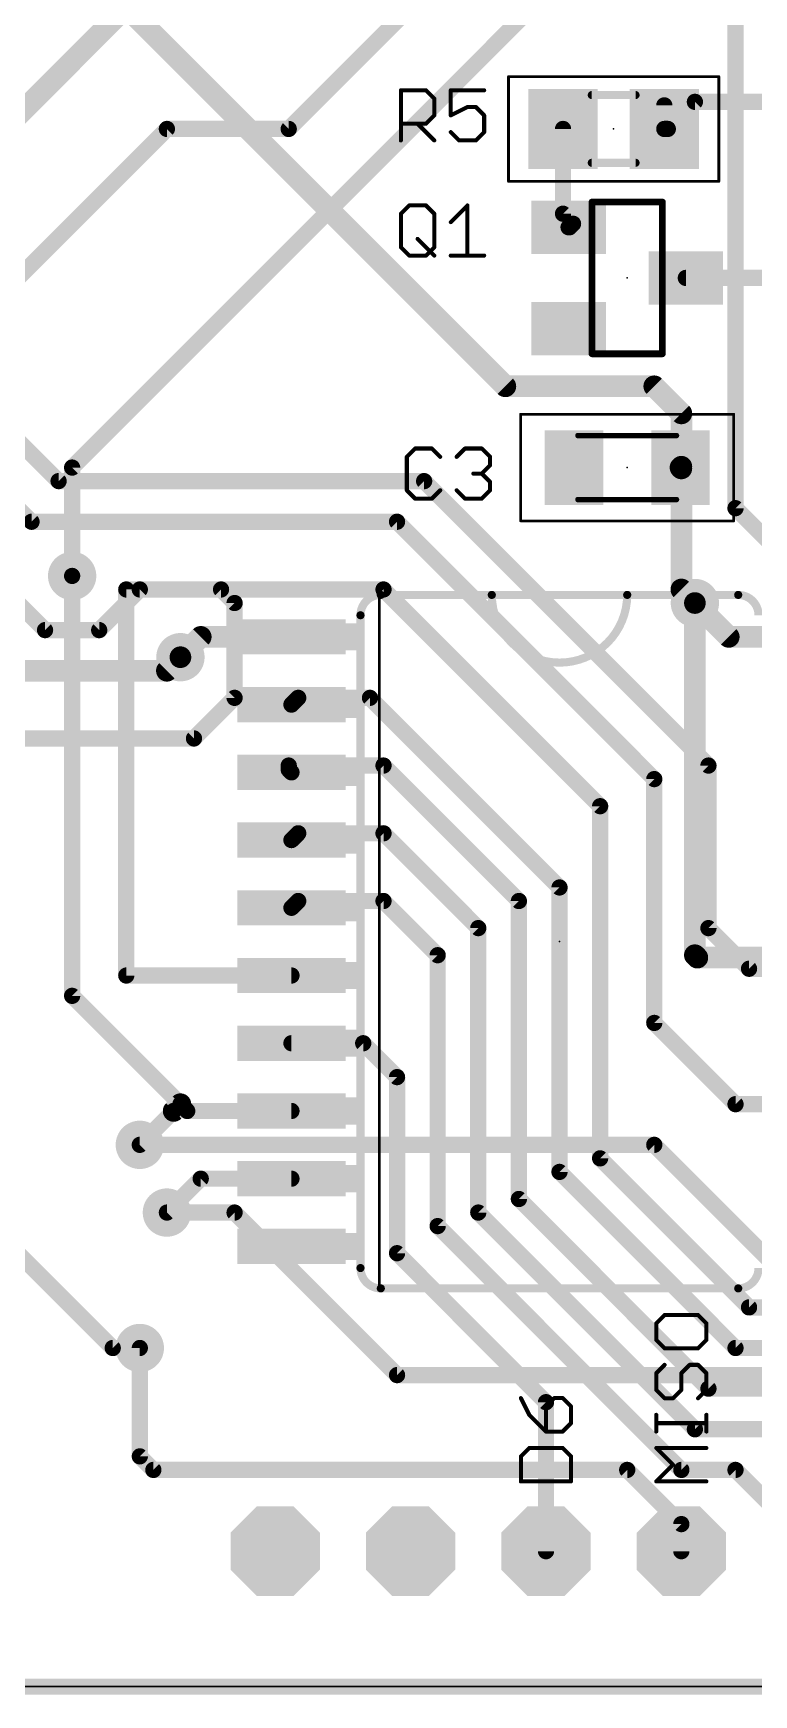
# Model space of a CAD drawing. Extents: x -5.1 to 70.5, y -0.2 to 53.5.
# Drawn here: x 20.86 to 34.38, y -0.15 to 31 of the extents above; entities that cross this region are included whole.
import ezdxf

# ---------------------------------------------------------------- set-up
doc = ezdxf.new("R2010")
doc.units = 0
for name, color, linetype in [('1', 12, 'CONTINUOUS'), ('16', 132, 'CONTINUOUS'), ('17', 110, 'CONTINUOUS'), ('18', 110, 'CONTINUOUS'), ('20', 53, 'CONTINUOUS'), ('21', 253, 'CONTINUOUS'), ('23', 53, 'CONTINUOUS'), ('25', 253, 'CONTINUOUS'), ('39', 12, 'CONTINUOUS'), ('51', 253, 'CONTINUOUS')]:
    doc.layers.add(name, color=color, linetype=linetype)

# ---------------------------------------------------------------- blocks, each defined once
blk = doc.blocks.new('RECT')
blk.add_solid([(-0.5, -0.5), (0.5, -0.5), (-0.5, 0.5), (0.5, 0.5)])
blk = doc.blocks.new('OCTAGONP')
at = {"const_width": 0.5}
blk.add_lwpolyline([(-0.25, -0.1036), (-0.25, 0.1036), (-0.1036, 0.25), (0.1036, 0.25), (0.25, 0.1036), (0.25, -0.1036), (0.1036, -0.25), (-0.1036, -0.25), (-0.25, -0.1036), (-0.25, 0.1036)], dxfattribs=at)
blk = doc.blocks.new('ROUNDV')
at = {"const_width": 0.5}
blk.add_lwpolyline([(0, -0.25, 1), (0, 0.25, 1), (0, -0.25)], format="xyb", dxfattribs=at)

msp = doc.modelspace()

# ---------------------------------------------------------------- linework, layer by layer
at = {"layer": '1'}
for points, const_width in [([(21.574, 32.528), (29.718, 24.384)], 0.4064), ([(12.642, 31.3), (21.336, 22.606)], 0.3048), ([(32.7, 29.21), (32.7, 29.652)], 0.3048), ([(32.766, 29.21), (33.274, 29.718)], 0.3048), ([(33.274, 29.718), (40.894, 29.718)], 0.3048), ([(30.8, 27.62), (30.8, 29.21)], 0.3048), ([(32.7, 29.21), (32.766, 29.21)], 0.3048), ([(14.986, 27.686), (20.828, 21.844)], 0.3048), ([(30.988, 27.432), (30.8, 27.62)], 0.3048), ([(30.904, 27.366), (30.922, 27.366)], 0.3048), ([(30.922, 27.366), (30.988, 27.432)], 0.3048), ([(35.814, 26.416), (33.104, 26.416)], 0.3048), ([(29.718, 24.384), (32.512, 24.384)], 0.4064), ([(32.512, 24.384), (33.02, 23.876)], 0.4064), ([(33.02, 23.876), (33.02, 22.876)], 0.4064), ([(33.02, 22.876), (33.004, 22.86)], 0.4064), ([(33.004, 22.86), (33.004, 22.368)], 0.4064), ([(33.004, 22.86), (33.02, 22.844)], 0.4064), ([(21.336, 22.606), (28.194, 22.606)], 0.3048), ([(28.194, 22.606), (33.528, 17.272)], 0.3048), ([(33.02, 22.844), (33.02, 20.574)], 0.4064), ([(20.828, 21.844), (27.686, 21.844)], 0.3048), ([(27.686, 21.844), (32.512, 17.018)], 0.3048), ([(21.59, 12.954), (21.59, 20.828)], 0.3048), ([(22.606, 13.335), (22.606, 20.574)], 0.3048), ([(22.606, 20.574), (27.432, 20.574)], 0.3048), ([(27.432, 20.574), (31.496, 16.51)], 0.3048), ([(33.02, 20.574), (33.274, 20.32)], 0.4064), ([(33.274, 20.32), (33.909, 19.685)], 0.4064), ([(23.622, 19.304), (24.003, 19.685)], 0.4064), ([(24.003, 19.685), (25.7048, 19.685)], 0.4064), ([(33.909, 19.685), (35.7632, 19.685)], 0.4064), ([(25.8318, 18.542), (25.7048, 18.415)], 0.3048), ([(27.178, 18.542), (25.8318, 18.542)], 0.3048), ([(30.734, 14.986), (27.178, 18.542)], 0.3048), ([(25.654, 17.272), (25.654, 17.1958)], 0.3048), ([(27.432, 17.272), (25.654, 17.272)], 0.3048), ([(25.654, 17.1958), (25.7048, 17.145)], 0.3048), ([(29.972, 14.732), (27.432, 17.272)], 0.3048), ([(32.512, 17.018), (32.512, 12.446)], 0.3048), ([(33.528, 17.272), (33.528, 14.224)], 0.3048), ([(31.496, 16.51), (31.496, 9.906)], 0.3048), ([(25.8318, 16.002), (25.7048, 15.875)], 0.3048), ([(27.432, 16.002), (25.8318, 16.002)], 0.3048), ([(29.21, 14.224), (27.432, 16.002)], 0.3048), ([(30.734, 9.652), (30.734, 14.986)], 0.3048), ([(25.8318, 14.732), (25.7048, 14.605)], 0.3048), ([(27.432, 14.732), (25.8318, 14.732)], 0.3048), ([(28.448, 13.716), (27.432, 14.732)], 0.3048), ([(29.972, 9.144), (29.972, 14.732)], 0.3048), ([(29.21, 8.89), (29.21, 14.224)], 0.3048), ([(33.528, 14.224), (34.29, 13.462)], 0.3048), ([(28.448, 8.636), (28.448, 13.716)], 0.3048), ([(22.606, 13.335), (25.7048, 13.335)], 0.3048), ([(34.29, 13.462), (35.56, 13.462)], 0.3048), ([(23.622, 10.922), (21.59, 12.954)], 0.3048), ([(32.512, 12.446), (34.036, 10.922)], 0.3048), ([(27.051, 12.065), (25.7048, 12.065)], 0.3048), ([(27.686, 11.43), (27.051, 12.065)], 0.3048), ([(27.686, 8.128), (27.686, 11.43)], 0.3048), ([(22.86, 10.16), (23.495, 10.795)], 0.3048), ([(23.495, 10.795), (23.622, 10.922)], 0.4064), ([(23.622, 10.922), (23.749, 10.795)], 0.3048), ([(23.749, 10.795), (25.7048, 10.795)], 0.3048), ([(34.036, 10.922), (35.56, 10.922)], 0.3048), ([(31.496, 9.906), (34.29, 7.112)], 0.3048), ([(23.368, 8.89), (24.003, 9.525)], 0.3048), ([(24.003, 9.525), (25.7048, 9.525)], 0.3048), ([(30.734, 9.652), (34.036, 6.35)], 0.3048), ([(29.21, 8.89), (33.274, 4.826)], 0.3048), ([(29.972, 9.144), (33.528, 5.588)], 0.3048), ([(22.352, 6.35), (20.066, 8.636)], 0.3048), ([(28.448, 8.636), (33.02, 4.064)], 0.3048), ([(30.48, 5.334), (27.686, 8.128)], 0.3048), ([(34.29, 7.112), (41.402, 7.112)], 0.3048), ([(22.86, 6.35), (22.352, 6.35)], 0.3048), ([(34.036, 6.35), (36.576, 6.35)], 0.3048), ([(33.528, 5.588), (36.068, 5.588)], 0.3048), ([(30.48, 2.54), (30.48, 5.334)], 0.3048), ([(33.274, 4.826), (35.814, 4.826)], 0.3048), ([(33.02, 4.064), (34.036, 4.064)], 0.3048), ([(34.036, 4.064), (35.56, 2.54)], 0.3048), ([(70.358, 0), (-0.254, 0)], 0.3048)]:
    msp.add_lwpolyline(points, dxfattribs=dict(at, const_width=const_width))
for points, const_width in [([(32.7762, 29.652, 1), (32.6238, 29.652)], 0.1524), ([(33.274, 29.7942, 1), (33.274, 29.6418)], 0.1524), ([(33.3279, 29.6641, 1), (33.2201, 29.7719)], 0.1524), ([(30.8762, 29.21, 1), (30.7238, 29.21)], 0.1524), ([(32.7, 29.2862, 1), (32.7, 29.1338)], 0.1524), ([(32.7121, 29.2639, 1), (32.8199, 29.1561)], 0.1524), ([(32.766, 29.1338, 1), (32.766, 29.2862)], 0.1524), ([(32.6238, 29.21, 1), (32.7762, 29.21)], 0.1524), ([(30.8539, 27.6739, 1), (30.7461, 27.5661)], 0.1524), ([(30.7238, 27.62, 1), (30.8762, 27.62)], 0.1524), ([(30.904, 27.4422, 1), (30.904, 27.2898)], 0.1524), ([(30.8681, 27.4199, 1), (30.9759, 27.3121)], 0.1524), ([(30.922, 27.2898, 1), (30.922, 27.4422)], 0.1524), ([(31.0419, 27.3781, 1), (30.9341, 27.4859)], 0.1524), ([(30.9341, 27.3781, 1), (31.0419, 27.4859)], 0.1524), ([(33.104, 26.4922, 1), (33.104, 26.3398)], 0.1524), ([(29.718, 24.4856, 1), (29.718, 24.2824)], 0.2032), ([(29.6462, 24.3122, 1), (29.7898, 24.4558)], 0.2032), ([(32.5838, 24.4558, 1), (32.4402, 24.3122)], 0.2032), ([(32.512, 24.2824, 1), (32.512, 24.4856)], 0.2032), ([(33.1216, 23.876, 1), (32.9184, 23.876)], 0.2032), ([(32.9482, 23.8042, 1), (33.0918, 23.9478)], 0.2032), ([(33.1056, 22.86, 1), (32.9024, 22.86)], 0.2032), ([(33.0758, 22.9318, 1), (32.9322, 22.7882)], 0.2032), ([(33.0918, 22.8042, 1), (32.9482, 22.9478)], 0.2032), ([(21.336, 22.6822, 1), (21.336, 22.5298)], 0.1524), ([(28.2479, 22.6599, 1), (28.1401, 22.5521)], 0.1524), ([(28.194, 22.5298, 1), (28.194, 22.6822)], 0.1524), ([(32.9322, 22.9318, 1), (33.0758, 22.7882)], 0.2032), ([(33.1216, 22.844, 1), (32.9184, 22.844)], 0.2032), ([(32.9184, 22.876, 1), (33.1216, 22.876)], 0.2032), ([(32.9482, 22.7722, 1), (33.0918, 22.9158)], 0.2032), ([(21.2821, 22.5521, 1), (21.3899, 22.6599)], 0.1524), ([(32.9024, 22.368, 1), (33.1056, 22.368)], 0.2032), ([(20.828, 21.9202, 1), (20.828, 21.7678)], 0.1524), ([(20.7741, 21.7901, 1), (20.8819, 21.8979)], 0.1524), ([(27.7399, 21.8979, 1), (27.6321, 21.7901)], 0.1524), ([(27.686, 21.7678, 1), (27.686, 21.9202)], 0.1524), ([(21.6662, 20.828, 1), (21.5138, 20.828)], 0.1524), ([(22.6822, 20.574, 1), (22.5298, 20.574)], 0.1524), ([(22.606, 20.6502, 1), (22.606, 20.4978)], 0.1524), ([(27.4859, 20.6279, 1), (27.3781, 20.5201)], 0.1524), ([(27.432, 20.4978, 1), (27.432, 20.6502)], 0.1524), ([(32.9184, 20.574, 1), (33.1216, 20.574)], 0.2032), ([(33.0918, 20.6458, 1), (32.9482, 20.5022)], 0.2032), ([(33.3458, 20.3918, 1), (33.2022, 20.2482)], 0.2032), ([(33.2022, 20.2482, 1), (33.3458, 20.3918)], 0.2032), ([(24.003, 19.7866, 1), (24.003, 19.5834)], 0.2032), ([(24.0748, 19.6132, 1), (23.9312, 19.7568)], 0.2032), ([(25.7048, 19.5834, 1), (25.7048, 19.7866)], 0.2032), ([(33.909, 19.7866, 1), (33.909, 19.5834)], 0.2032), ([(33.8372, 19.6132, 1), (33.9808, 19.7568)], 0.2032), ([(23.5502, 19.3758, 1), (23.6938, 19.2322)], 0.2032), ([(25.8318, 18.6182, 1), (25.8318, 18.4658)], 0.1524), ([(25.8857, 18.4881, 1), (25.7779, 18.5959)], 0.1524), ([(27.2319, 18.5959, 1), (27.1241, 18.4881)], 0.1524), ([(27.178, 18.4658, 1), (27.178, 18.6182)], 0.1524), ([(25.6509, 18.4689, 1), (25.7587, 18.3611)], 0.1524), ([(25.7302, 17.272, 1), (25.5778, 17.272)], 0.1524), ([(25.654, 17.3482, 1), (25.654, 17.1958)], 0.1524), ([(25.7079, 17.2497, 1), (25.6001, 17.1419)], 0.1524), ([(25.5778, 17.1958, 1), (25.7302, 17.1958)], 0.1524), ([(25.6509, 17.0911, 1), (25.7587, 17.1989)], 0.1524), ([(27.4859, 17.3259, 1), (27.3781, 17.2181)], 0.1524), ([(27.432, 17.1958, 1), (27.432, 17.3482)], 0.1524), ([(32.5882, 17.018, 1), (32.4358, 17.018)], 0.1524), ([(32.4581, 16.9641, 1), (32.5659, 17.0719)], 0.1524), ([(33.6042, 17.272, 1), (33.4518, 17.272)], 0.1524), ([(33.4741, 17.2181, 1), (33.5819, 17.3259)], 0.1524), ([(31.5722, 16.51, 1), (31.4198, 16.51)], 0.1524), ([(31.4421, 16.4561, 1), (31.5499, 16.5639)], 0.1524), ([(25.6509, 15.9289, 1), (25.7587, 15.8211)], 0.1524), ([(25.8318, 16.0782, 1), (25.8318, 15.9258)], 0.1524), ([(25.8857, 15.9481, 1), (25.7779, 16.0559)], 0.1524), ([(27.4859, 16.0559, 1), (27.3781, 15.9481)], 0.1524), ([(27.432, 15.9258, 1), (27.432, 16.0782)], 0.1524), ([(30.8102, 14.986, 1), (30.6578, 14.986)], 0.1524), ([(30.6801, 14.9321, 1), (30.7879, 15.0399)], 0.1524), ([(25.6509, 14.6589, 1), (25.7587, 14.5511)], 0.1524), ([(25.8318, 14.8082, 1), (25.8318, 14.6558)], 0.1524), ([(25.8857, 14.6781, 1), (25.7779, 14.7859)], 0.1524), ([(27.4859, 14.7859, 1), (27.3781, 14.6781)], 0.1524), ([(27.432, 14.6558, 1), (27.432, 14.8082)], 0.1524), ([(30.0482, 14.732, 1), (29.8958, 14.732)], 0.1524), ([(29.9181, 14.6781, 1), (30.0259, 14.7859)], 0.1524), ([(29.2862, 14.224, 1), (29.1338, 14.224)], 0.1524), ([(29.1561, 14.1701, 1), (29.2639, 14.2779)], 0.1524), ([(33.5819, 14.2779, 1), (33.4741, 14.1701)], 0.1524), ([(33.4518, 14.224, 1), (33.6042, 14.224)], 0.1524), ([(28.5242, 13.716, 1), (28.3718, 13.716)], 0.1524), ([(28.3941, 13.6621, 1), (28.5019, 13.7699)], 0.1524), ([(22.606, 13.4112, 1), (22.606, 13.2588)], 0.1524), ([(22.5298, 13.335, 1), (22.6822, 13.335)], 0.1524), ([(25.7048, 13.2588, 1), (25.7048, 13.4112)], 0.1524), ([(34.29, 13.5382, 1), (34.29, 13.3858)], 0.1524), ([(34.2361, 13.4081, 1), (34.3439, 13.5159)], 0.1524), ([(21.6439, 13.0079, 1), (21.5361, 12.9001)], 0.1524), ([(21.5138, 12.954, 1), (21.6662, 12.954)], 0.1524), ([(32.5659, 12.4999, 1), (32.4581, 12.3921)], 0.1524), ([(32.4358, 12.446, 1), (32.5882, 12.446)], 0.1524), ([(25.7048, 12.1412, 1), (25.7048, 11.9888)], 0.1524), ([(27.1049, 12.1189, 1), (26.9971, 12.0111)], 0.1524), ([(27.051, 11.9888, 1), (27.051, 12.1412)], 0.1524), ([(27.7622, 11.43, 1), (27.6098, 11.43)], 0.1524), ([(27.6321, 11.3761, 1), (27.7399, 11.4839)], 0.1524), ([(23.4232, 10.8668, 1), (23.5668, 10.7232)], 0.2032), ([(23.5489, 10.7411, 1), (23.4411, 10.8489)], 0.1524), ([(23.6938, 10.8502, 1), (23.5502, 10.9938)], 0.2032), ([(23.6759, 10.9759, 1), (23.5681, 10.8681)], 0.1524), ([(23.5681, 10.8681, 1), (23.6759, 10.9759)], 0.1524), ([(23.749, 10.8712, 1), (23.749, 10.7188)], 0.1524), ([(23.6951, 10.7411, 1), (23.8029, 10.8489)], 0.1524), ([(25.7048, 10.7188, 1), (25.7048, 10.8712)], 0.1524), ([(34.036, 10.9982, 1), (34.036, 10.8458)], 0.1524), ([(33.9821, 10.8681, 1), (34.0899, 10.9759)], 0.1524), ([(22.8061, 10.2139, 1), (22.9139, 10.1061)], 0.1524), ([(31.5499, 9.9599, 1), (31.4421, 9.8521)], 0.1524), ([(31.4198, 9.906, 1), (31.5722, 9.906)], 0.1524), ([(24.003, 9.6012, 1), (24.003, 9.4488)], 0.1524), ([(24.0569, 9.4711, 1), (23.9491, 9.5789)], 0.1524), ([(25.7048, 9.4488, 1), (25.7048, 9.6012)], 0.1524), ([(30.7879, 9.7059, 1), (30.6801, 9.5981)], 0.1524), ([(30.6578, 9.652, 1), (30.8102, 9.652)], 0.1524), ([(29.2639, 8.9439, 1), (29.1561, 8.8361)], 0.1524), ([(30.0259, 9.1979, 1), (29.9181, 9.0901)], 0.1524), ([(29.8958, 9.144, 1), (30.0482, 9.144)], 0.1524), ([(23.3141, 8.9439, 1), (23.4219, 8.8361)], 0.1524), ([(28.5019, 8.6899, 1), (28.3941, 8.5821)], 0.1524), ([(29.1338, 8.89, 1), (29.2862, 8.89)], 0.1524), ([(28.3718, 8.636, 1), (28.5242, 8.636)], 0.1524), ([(27.7399, 8.1819, 1), (27.6321, 8.0741)], 0.1524), ([(27.6098, 8.128, 1), (27.7622, 8.128)], 0.1524), ([(34.29, 7.1882, 1), (34.29, 7.0358)], 0.1524), ([(34.2361, 7.0581, 1), (34.3439, 7.1659)], 0.1524), ([(22.352, 6.4262, 1), (22.352, 6.2738)], 0.1524), ([(22.2981, 6.2961, 1), (22.4059, 6.4039)], 0.1524), ([(22.86, 6.2738, 1), (22.86, 6.4262)], 0.1524), ([(34.036, 6.4262, 1), (34.036, 6.2738)], 0.1524), ([(33.9821, 6.2961, 1), (34.0899, 6.4039)], 0.1524), ([(33.528, 5.6642, 1), (33.528, 5.5118)], 0.1524), ([(33.4741, 5.5341, 1), (33.5819, 5.6419)], 0.1524), ([(30.5562, 5.334, 1), (30.4038, 5.334)], 0.1524), ([(30.4261, 5.2801, 1), (30.5339, 5.3879)], 0.1524), ([(33.274, 4.9022, 1), (33.274, 4.7498)], 0.1524), ([(33.2201, 4.7721, 1), (33.3279, 4.8799)], 0.1524), ([(33.02, 4.1402, 1), (33.02, 3.9878)], 0.1524), ([(32.9661, 4.0101, 1), (33.0739, 4.1179)], 0.1524), ([(34.0899, 4.1179, 1), (33.9821, 4.0101)], 0.1524), ([(34.036, 3.9878, 1), (34.036, 4.1402)], 0.1524), ([(30.4038, 2.54, 1), (30.5562, 2.54)], 0.1524)]:
    msp.add_lwpolyline(points, format="xyb", dxfattribs=dict(at, const_width=const_width))
at = {"layer": '16'}
for points, const_width in [([(25.654, 29.21), (30.226, 33.782)], 0.3048), ([(34.036, 22.098), (34.036, 32.766)], 0.3048), ([(19.812, 28.702), (23.368, 32.258)], 0.4064), ([(21.59, 22.86), (31.242, 32.512)], 0.3048), ([(20.574, 26.416), (23.368, 29.21)], 0.3048), ([(23.368, 29.21), (25.654, 29.21)], 0.3048), ([(21.59, 20.828), (21.59, 22.86)], 0.3048), ([(36.83, 19.304), (34.036, 22.098)], 0.3048), ([(22.86, 20.574), (22.098, 19.812)], 0.3048), ([(24.384, 20.574), (22.86, 20.574)], 0.3048), ([(24.638, 20.32), (24.384, 20.574)], 0.3048), ([(21.082, 19.812), (20.574, 20.32)], 0.3048), ([(24.638, 18.542), (24.638, 20.32)], 0.3048), ([(33.274, 20.32), (33.274, 13.716)], 0.4064), ([(22.098, 19.812), (21.082, 19.812)], 0.3048), ([(23.368, 19.05), (23.622, 19.304)], 0.4064), ([(20.574, 19.05), (23.368, 19.05)], 0.4064), ([(23.876, 17.78), (24.638, 18.542)], 0.3048), ([(20.32, 17.78), (23.876, 17.78)], 0.3048), ([(33.274, 13.716), (33.32, 13.67)], 0.4064), ([(33.32, 13.67), (42.334, 13.67)], 0.4064), ([(22.86, 10.16), (32.512, 10.16)], 0.3048), ([(32.512, 10.16), (36.576, 6.096)], 0.3048), ([(23.368, 8.89), (24.638, 8.89)], 0.3048), ([(24.638, 8.89), (27.686, 5.842)], 0.3048), ([(22.86, 4.318), (22.86, 6.35)], 0.3048), ([(27.686, 5.842), (34.544, 5.842)], 0.3048), ([(23.114, 4.064), (22.86, 4.318)], 0.3048), ([(23.114, 4.064), (32.004, 4.064)], 0.3048), ([(32.004, 4.064), (33.02, 3.048)], 0.3048), ([(33.02, 3.048), (33.02, 2.54)], 0.3048)]:
    msp.add_lwpolyline(points, dxfattribs=dict(at, const_width=const_width))
for points, const_width in [([(23.368, 29.2862, 1), (23.368, 29.1338)], 0.1524), ([(23.4219, 29.1561, 1), (23.3141, 29.2639)], 0.1524), ([(25.6001, 29.2639, 1), (25.7079, 29.1561)], 0.1524), ([(25.654, 29.1338, 1), (25.654, 29.2862)], 0.1524), ([(21.6662, 22.86, 1), (21.5138, 22.86)], 0.1524), ([(21.5361, 22.9139, 1), (21.6439, 22.8061)], 0.1524), ([(34.0899, 22.1519, 1), (33.9821, 22.0441)], 0.1524), ([(33.9598, 22.098, 1), (34.1122, 22.098)], 0.1524), ([(21.5138, 20.828, 1), (21.6662, 20.828)], 0.1524), ([(22.86, 20.6502, 1), (22.86, 20.4978)], 0.1524), ([(22.9139, 20.5201, 1), (22.8061, 20.6279)], 0.1524), ([(24.4379, 20.6279, 1), (24.3301, 20.5201)], 0.1524), ([(24.384, 20.4978, 1), (24.384, 20.6502)], 0.1524), ([(24.7142, 20.32, 1), (24.5618, 20.32)], 0.1524), ([(24.5841, 20.2661, 1), (24.6919, 20.3739)], 0.1524), ([(33.3756, 20.32, 1), (33.1724, 20.32)], 0.2032), ([(21.082, 19.8882, 1), (21.082, 19.7358)], 0.1524), ([(21.0281, 19.7581, 1), (21.1359, 19.8659)], 0.1524), ([(22.0441, 19.8659, 1), (22.1519, 19.7581)], 0.1524), ([(22.098, 19.7358, 1), (22.098, 19.8882)], 0.1524), ([(23.6938, 19.2322, 1), (23.5502, 19.3758)], 0.2032), ([(23.2962, 19.1218, 1), (23.4398, 18.9782)], 0.2032), ([(23.368, 18.9484, 1), (23.368, 19.1516)], 0.2032), ([(24.6919, 18.4881, 1), (24.5841, 18.5959)], 0.1524), ([(24.5618, 18.542, 1), (24.7142, 18.542)], 0.1524), ([(23.8221, 17.8339, 1), (23.9299, 17.7261)], 0.1524), ([(23.876, 17.7038, 1), (23.876, 17.8562)], 0.1524), ([(33.1724, 13.716, 1), (33.3756, 13.716)], 0.2032), ([(33.3458, 13.7878, 1), (33.2022, 13.6442)], 0.2032), ([(33.32, 13.7716, 1), (33.32, 13.5684)], 0.2032), ([(33.2482, 13.5982, 1), (33.3918, 13.7418)], 0.2032), ([(22.86, 10.2362, 1), (22.86, 10.0838)], 0.1524), ([(32.5659, 10.2139, 1), (32.4581, 10.1061)], 0.1524), ([(32.512, 10.0838, 1), (32.512, 10.2362)], 0.1524), ([(23.368, 8.9662, 1), (23.368, 8.8138)], 0.1524), ([(24.6919, 8.9439, 1), (24.5841, 8.8361)], 0.1524), ([(24.638, 8.8138, 1), (24.638, 8.9662)], 0.1524), ([(22.9362, 6.35, 1), (22.7838, 6.35)], 0.1524), ([(27.686, 5.9182, 1), (27.686, 5.7658)], 0.1524), ([(27.6321, 5.7881, 1), (27.7399, 5.8959)], 0.1524), ([(22.9139, 4.3719, 1), (22.8061, 4.2641)], 0.1524), ([(22.7838, 4.318, 1), (22.9362, 4.318)], 0.1524), ([(23.114, 4.1402, 1), (23.114, 3.9878)], 0.1524), ([(23.0601, 4.0101, 1), (23.1679, 4.1179)], 0.1524), ([(32.0579, 4.1179, 1), (31.9501, 4.0101)], 0.1524), ([(32.004, 3.9878, 1), (32.004, 4.1402)], 0.1524), ([(33.0962, 3.048, 1), (32.9438, 3.048)], 0.1524), ([(32.9661, 2.9941, 1), (33.0739, 3.1019)], 0.1524), ([(32.9438, 2.54, 1), (33.0962, 2.54)], 0.1524)]:
    msp.add_lwpolyline(points, format="xyb", dxfattribs=dict(at, const_width=const_width))
at = {"layer": '20'}
msp.add_line((0, 0), (70.358, 0), dxfattribs=at)
at = {"layer": '21'}
msp.add_line((66.04, 0), (1.524, 0), dxfattribs=at)
for points, const_width in [([(27.3812, 20.4724, 0.4142), (27.0002, 20.0914)], 0.1524), ([(27.3812, 20.5105, 1), (27.3812, 20.4343)], 0.0762), ([(27.3685, 20.447, 1), (27.3431, 20.447)], 0.0254), ([(27.3812, 20.4343, 1), (27.3812, 20.5105)], 0.0762), ([(29.464, 20.5105, 1), (29.464, 20.4343)], 0.0762), ([(29.464, 20.4724, 1), (32.004, 20.4724)], 0.1524), ([(29.5021, 20.4724, 1), (29.4259, 20.4724)], 0.0762), ([(29.464, 20.4343, 1), (29.464, 20.5105)], 0.0762), ([(32.004, 20.5105, 1), (32.004, 20.4343)], 0.0762), ([(32.0421, 20.4724, 1), (31.9659, 20.4724)], 0.0762), ([(32.004, 20.4343, 1), (32.004, 20.5105)], 0.0762), ([(34.4678, 20.0914, 0.4142), (34.0868, 20.4724)], 0.1524), ([(34.0868, 20.5105, 1), (34.0868, 20.4343)], 0.0762), ([(34.0868, 20.4343, 1), (34.0868, 20.5105)], 0.0762), ([(26.9621, 20.0914, 1), (27.0383, 20.0914)], 0.0762), ([(27.0002, 7.8486, 0.4142), (27.3812, 7.4676)], 0.1524), ([(27.0383, 7.8486, 1), (26.9621, 7.8486)], 0.0762), ([(34.0868, 7.4676, 0.4142), (34.4678, 7.8486)], 0.1524), ([(27.3812, 7.5057, 1), (27.3812, 7.4295)], 0.0762), ([(27.3431, 7.493, 1), (27.3685, 7.493)], 0.0254), ([(27.3812, 7.4295, 1), (27.3812, 7.5057)], 0.0762), ([(34.0868, 7.5057, 1), (34.0868, 7.4295)], 0.0762), ([(34.0868, 7.4295, 1), (34.0868, 7.5057)], 0.0762), ([(32.7061, 6.9889, 1), (32.7061, 6.9508)], 0.0381), ([(32.7195, 6.9564, 1), (32.6926, 6.9834)], 0.0381), ([(33.3466, 6.9834, 1), (33.3197, 6.9564)], 0.0381), ([(33.3331, 6.9508, 1), (33.3331, 6.9889)], 0.0381), ([(32.5683, 6.8131, 1), (32.5302, 6.8131)], 0.0381), ([(32.5358, 6.8266, 1), (32.5628, 6.7996)], 0.0381), ([(33.5089, 6.8131, 1), (33.4708, 6.8131)], 0.0381), ([(33.4764, 6.7996, 1), (33.5034, 6.8266)], 0.0381), ([(32.5628, 6.5131, 1), (32.5358, 6.4861)], 0.0381), ([(32.5302, 6.4996, 1), (32.5683, 6.4996)], 0.0381), ([(32.7061, 6.3619, 1), (32.7061, 6.3238)], 0.0381), ([(32.6926, 6.3293, 1), (32.7195, 6.3563)], 0.0381), ([(33.3197, 6.3563, 1), (33.3466, 6.3293)], 0.0381), ([(33.3331, 6.3238, 1), (33.3331, 6.3619)], 0.0381), ([(33.4708, 6.4996, 1), (33.5089, 6.4996)], 0.0381), ([(33.5034, 6.4861, 1), (33.4764, 6.5131)], 0.0381), ([(32.7195, 6.0209, 1), (32.6926, 6.0478)], 0.0381), ([(33.1764, 6.0534, 1), (33.1764, 6.0153)], 0.0381), ([(33.1898, 6.0209, 1), (33.1629, 6.0478)], 0.0381), ([(33.3466, 6.0478, 1), (33.3197, 6.0209)], 0.0381), ([(33.3331, 6.0153, 1), (33.3331, 6.0534)], 0.0381), ([(32.5683, 5.8776, 1), (32.5302, 5.8776)], 0.0381), ([(32.5358, 5.8911, 1), (32.5628, 5.8641)], 0.0381), ([(33.0387, 5.8776, 1), (33.0006, 5.8776)], 0.0381), ([(33.0061, 5.8911, 1), (33.0331, 5.8641)], 0.0381), ([(33.5089, 5.8776, 1), (33.4708, 5.8776)], 0.0381), ([(33.4764, 5.8641, 1), (33.5034, 5.8911)], 0.0381), ([(30.0263, 5.4192, 1), (29.9923, 5.4022)], 0.0381), ([(30.6364, 5.4297, 1), (30.6364, 5.3916)], 0.0381), ([(30.6498, 5.3972, 1), (30.6229, 5.4242)], 0.0381), ([(30.8066, 5.4242, 1), (30.7797, 5.3972)], 0.0381), ([(30.7931, 5.3916, 1), (30.7931, 5.4297)], 0.0381), ([(32.5628, 5.5775, 1), (32.5358, 5.5506)], 0.0381), ([(32.5302, 5.5641, 1), (32.5683, 5.5641)], 0.0381), ([(32.7061, 5.4263, 1), (32.7061, 5.3882)], 0.0381), ([(32.6926, 5.3938, 1), (32.7195, 5.4208)], 0.0381), ([(32.8494, 5.4208, 1), (32.8763, 5.3938)], 0.0381), ([(32.8628, 5.3882, 1), (32.8628, 5.4263)], 0.0381), ([(33.0006, 5.5641, 1), (33.0387, 5.5641)], 0.0381), ([(33.0331, 5.5506, 1), (33.0061, 5.5775)], 0.0381), ([(33.3197, 5.4208, 1), (33.3466, 5.3938)], 0.0381), ([(33.4708, 5.5641, 1), (33.5089, 5.5641)], 0.0381), ([(33.5034, 5.5506, 1), (33.4764, 5.5775)], 0.0381), ([(30.1795, 5.1106, 1), (30.1526, 5.0837)], 0.0381), ([(30.149, 5.0886, 1), (30.1831, 5.1057)], 0.0381), ([(30.4987, 5.2539, 1), (30.4606, 5.2539)], 0.0381), ([(30.4661, 5.2674, 1), (30.4931, 5.2404)], 0.0381), ([(30.969, 5.2539, 1), (30.9309, 5.2539)], 0.0381), ([(30.9364, 5.2404, 1), (30.9634, 5.2674)], 0.0381), ([(32.5683, 5.0972, 1), (32.5302, 5.0972)], 0.0381), ([(33.5089, 5.0972, 1), (33.4708, 5.0972)], 0.0381), ([(30.4796, 4.8027, 1), (30.4796, 4.7646)], 0.0381), ([(30.4606, 4.7836, 1), (30.4987, 4.7836)], 0.0381), ([(30.4661, 4.7701, 1), (30.4931, 4.7971)], 0.0381), ([(30.7797, 4.7971, 1), (30.8066, 4.7701)], 0.0381), ([(30.7931, 4.7646, 1), (30.7931, 4.8027)], 0.0381), ([(30.9309, 4.9404, 1), (30.969, 4.9404)], 0.0381), ([(30.9634, 4.9269, 1), (30.9364, 4.9539)], 0.0381), ([(32.5493, 4.9594, 1), (32.5493, 4.9213)], 0.0381), ([(32.5302, 4.7836, 1), (32.5683, 4.7836)], 0.0381), ([(33.4708, 4.7836, 1), (33.5089, 4.7836)], 0.0381), ([(33.4899, 4.9213, 1), (33.4899, 4.9594)], 0.0381), ([(30.1661, 4.4942, 1), (30.1661, 4.4561)], 0.0381), ([(30.1795, 4.4617, 1), (30.1526, 4.4886)], 0.0381), ([(30.8066, 4.4886, 1), (30.7797, 4.4617)], 0.0381), ([(30.7931, 4.4561, 1), (30.7931, 4.4942)], 0.0381), ([(32.5628, 4.4886, 1), (32.5358, 4.4617)], 0.0381), ([(32.5493, 4.4942, 1), (32.5493, 4.4561)], 0.0381), ([(33.4899, 4.4561, 1), (33.4899, 4.4942)], 0.0381), ([(30.0283, 4.3184, 1), (29.9902, 4.3184)], 0.0381), ([(29.9958, 4.3319, 1), (30.0228, 4.3049)], 0.0381), ([(30.969, 4.3184, 1), (30.9309, 4.3184)], 0.0381), ([(30.9364, 4.3049, 1), (30.9634, 4.3319)], 0.0381), ([(32.8763, 4.1482, 1), (32.8494, 4.1751)], 0.0381), ([(32.8494, 4.1482, 1), (32.8763, 4.1751)], 0.0381), ([(30.0093, 3.8672, 1), (30.0093, 3.8291)], 0.0381), ([(29.9902, 3.8481, 1), (30.0283, 3.8481)], 0.0381), ([(30.9309, 3.8481, 1), (30.969, 3.8481)], 0.0381), ([(30.9499, 3.8291, 1), (30.9499, 3.8672)], 0.0381), ([(32.5493, 3.8672, 1), (32.5493, 3.8291)], 0.0381), ([(32.5358, 3.8616, 1), (32.5628, 3.8346)], 0.0381), ([(33.4899, 3.8291, 1), (33.4899, 3.8672)], 0.0381)]:
    msp.add_lwpolyline(points, format="xyb", dxfattribs=dict(at, const_width=const_width))
for points, const_width in [([(29.464, 20.4724), (27.3812, 20.4724)], 0.1524), ([(27.3558, 20.447), (27.3558, 7.493)], 0.0508), ([(32.004, 20.4724), (29.464, 20.4724)], 0.1524), ([(34.0868, 20.4724), (32.004, 20.4724)], 0.1524), ([(27.3812, 7.4676), (34.0868, 7.4676)], 0.1524), ([(32.7061, 6.9699), (32.5493, 6.8131)], 0.0762), ([(33.3331, 6.9699), (32.7061, 6.9699)], 0.0762), ([(33.4899, 6.8131), (33.3331, 6.9699)], 0.0762), ([(32.5493, 6.8131), (32.5493, 6.4996)], 0.0762), ([(33.4899, 6.4996), (33.4899, 6.8131)], 0.0762), ([(32.5493, 6.4996), (32.7061, 6.3428)], 0.0762), ([(32.7061, 6.3428), (33.3331, 6.3428)], 0.0762), ([(33.3331, 6.3428), (33.4899, 6.4996)], 0.0762), ([(32.7061, 6.0344), (32.5493, 5.8776)], 0.0762), ([(33.0196, 5.8776), (33.1764, 6.0344)], 0.0762), ([(33.1764, 6.0344), (33.3331, 6.0344)], 0.0762), ([(33.3331, 6.0344), (33.4899, 5.8776)], 0.0762), ([(32.5493, 5.8776), (32.5493, 5.5641)], 0.0762), ([(33.0196, 5.5641), (33.0196, 5.8776)], 0.0762), ([(33.4899, 5.8776), (33.4899, 5.5641)], 0.0762), ([(30.0093, 5.4107), (30.1661, 5.0972)], 0.0762), ([(30.6364, 5.4107), (30.4796, 5.2539)], 0.0762), ([(30.7931, 5.4107), (30.6364, 5.4107)], 0.0762), ([(30.9499, 5.2539), (30.7931, 5.4107)], 0.0762), ([(32.5493, 5.5641), (32.7061, 5.4073)], 0.0762), ([(32.7061, 5.4073), (32.8628, 5.4073)], 0.0762), ([(32.8628, 5.4073), (33.0196, 5.5641)], 0.0762), ([(33.4899, 5.5641), (33.3331, 5.4073)], 0.0762), ([(30.1661, 5.0972), (30.4796, 4.7836)], 0.0762), ([(30.4796, 5.2539), (30.4796, 4.7836)], 0.0762), ([(30.9499, 4.9404), (30.9499, 5.2539)], 0.0762), ([(32.5493, 4.7836), (32.5493, 5.0972)], 0.0762), ([(33.4899, 4.7836), (33.4899, 5.0972)], 0.0762), ([(30.4796, 4.7836), (30.7931, 4.7836)], 0.0762), ([(30.7931, 4.7836), (30.9499, 4.9404)], 0.0762), ([(33.4899, 4.9404), (32.5493, 4.9404)], 0.0762), ([(30.1661, 4.4752), (30.0093, 4.3184)], 0.0762), ([(30.7931, 4.4752), (30.1661, 4.4752)], 0.0762), ([(30.9499, 4.3184), (30.7931, 4.4752)], 0.0762), ([(32.8628, 4.1616), (32.5493, 4.4752)], 0.0762), ([(32.5493, 4.4752), (33.4899, 4.4752)], 0.0762), ([(30.0093, 4.3184), (30.0093, 3.8481)], 0.0762), ([(30.9499, 3.8481), (30.9499, 4.3184)], 0.0762), ([(32.5493, 3.8481), (32.8628, 4.1616)], 0.0762), ([(30.0093, 3.8481), (30.9499, 3.8481)], 0.0762), ([(33.4899, 3.8481), (32.5493, 3.8481)], 0.0762)]:
    msp.add_lwpolyline(points, dxfattribs=dict(at, const_width=const_width))
at = {"layer": '23'}
for p in [(31.75, 29.21), (32.004, 26.416), (32.004, 22.86), (30.734, 13.97)]:
    msp.add_point(p, dxfattribs=at)
at = {"layer": '25', "const_width": 0.0381}
for points in [[(27.7581, 29.9538, 1), (27.7581, 29.9157)], [(27.7771, 29.9347, 1), (27.739, 29.9347)], [(28.2418, 29.9482, 1), (28.2149, 29.9212)], [(28.2284, 29.9157, 1), (28.2284, 29.9538)], [(28.7126, 29.9347, 1), (28.6745, 29.9347)], [(28.6936, 29.9538, 1), (28.6936, 29.9157)], [(29.3207, 29.9157, 1), (29.3207, 29.9538)], [(28.4042, 29.7779, 1), (28.3661, 29.7779)], [(28.3717, 29.7645, 1), (28.3986, 29.7914)], [(29.0071, 29.6402, 1), (29.0071, 29.6021)], [(29.0156, 29.6041, 1), (28.9986, 29.6382)], [(29.1774, 29.6346, 1), (29.1504, 29.6077)], [(29.1639, 29.6021, 1), (29.1639, 29.6402)], [(27.7581, 29.3267, 1), (27.7581, 29.2886)], [(28.0851, 29.3211, 1), (28.0581, 29.2942)], [(28.2149, 29.3211, 1), (28.2418, 29.2942)], [(28.2284, 29.2886, 1), (28.2284, 29.3267)], [(28.3661, 29.4644, 1), (28.4042, 29.4644)], [(28.3986, 29.4509, 1), (28.3717, 29.4779)], [(28.6745, 29.4644, 1), (28.7126, 29.4644)], [(28.6851, 29.4814, 1), (28.7021, 29.4474)], [(29.3397, 29.4644, 1), (29.3016, 29.4644)], [(29.3072, 29.4509, 1), (29.3341, 29.4779)], [(27.739, 28.9941, 1), (27.7771, 28.9941)], [(28.3717, 28.9806, 1), (28.3986, 29.0076)], [(28.7071, 29.1643, 1), (28.6801, 29.1374)], [(28.8503, 29.0132, 1), (28.8503, 28.9751)], [(28.8369, 28.9806, 1), (28.8638, 29.0076)], [(29.1504, 29.0076, 1), (29.1774, 28.9806)], [(29.1639, 28.9751, 1), (29.1639, 29.0132)], [(29.3016, 29.1509, 1), (29.3397, 29.1509)], [(29.3341, 29.1374, 1), (29.3072, 29.1643)], [(27.9148, 27.7948, 1), (27.9148, 27.7567)], [(27.9283, 27.7622, 1), (27.9014, 27.7892)], [(28.2418, 27.7892, 1), (28.2149, 27.7622)], [(28.2284, 27.7567, 1), (28.2284, 27.7948)], [(29.0262, 27.7757, 1), (28.9881, 27.7757)], [(29.0206, 27.7622, 1), (28.9936, 27.7892)], [(27.7771, 27.6189, 1), (27.739, 27.6189)], [(27.7446, 27.6324, 1), (27.7715, 27.6055)], [(28.4042, 27.6189, 1), (28.3661, 27.6189)], [(28.3717, 27.6055, 1), (28.3986, 27.6324)], [(28.6801, 27.4756, 1), (28.7071, 27.4487)], [(28.0851, 27.1621, 1), (28.0581, 27.1352)], [(27.7715, 27.0053, 1), (27.7446, 26.9784)], [(27.739, 26.9919, 1), (27.7771, 26.9919)], [(27.9148, 26.8542, 1), (27.9148, 26.8161)], [(27.9014, 26.8216, 1), (27.9283, 26.8486)], [(28.2149, 26.8486, 1), (28.2418, 26.8216)], [(28.2284, 26.8161, 1), (28.2284, 26.8542)], [(28.3661, 26.9919, 1), (28.4042, 26.9919)], [(28.3986, 26.9784, 1), (28.3717, 27.0053)], [(28.3717, 26.8216, 1), (28.3986, 26.8486)], [(28.6936, 26.8542, 1), (28.6936, 26.8161)], [(28.9881, 26.8351, 1), (29.0262, 26.8351)], [(29.3207, 26.8161, 1), (29.3207, 26.8542)], [(27.8881, 23.0609, 1), (27.85, 23.0609)], [(27.8556, 23.0744, 1), (27.8825, 23.0475)], [(28.0258, 23.2368, 1), (28.0258, 23.1987)], [(28.0393, 23.2042, 1), (28.0124, 23.2312)], [(28.3528, 23.2312, 1), (28.3259, 23.2042)], [(28.3394, 23.1987, 1), (28.3394, 23.2368)], [(28.4827, 23.0475, 1), (28.5096, 23.0744)], [(28.7911, 23.0744, 1), (28.8181, 23.0475)], [(28.9613, 23.2368, 1), (28.9613, 23.1987)], [(28.9748, 23.2042, 1), (28.9479, 23.2312)], [(29.2884, 23.2312, 1), (29.2614, 23.2042)], [(29.2749, 23.1987, 1), (29.2749, 23.2368)], [(29.4507, 23.0609, 1), (29.4126, 23.0609)], [(29.4182, 23.0475, 1), (29.4451, 23.0744)], [(29.1181, 22.7665, 1), (29.1181, 22.7284)], [(29.2884, 22.7609, 1), (29.2614, 22.7339)], [(29.2614, 22.7609, 1), (29.2884, 22.7339)], [(29.2749, 22.7284, 1), (29.2749, 22.7665)], [(29.4126, 22.9042, 1), (29.4507, 22.9042)], [(29.4451, 22.8907, 1), (29.4182, 22.9176)], [(27.8825, 22.4473, 1), (27.8556, 22.4204)], [(27.85, 22.4339, 1), (27.8881, 22.4339)], [(28.5096, 22.4204, 1), (28.4827, 22.4473)], [(28.8181, 22.4473, 1), (28.7911, 22.4204)], [(29.4507, 22.5906, 1), (29.4126, 22.5906)], [(29.4126, 22.4339, 1), (29.4507, 22.4339)], [(29.4182, 22.5772, 1), (29.4451, 22.6041)], [(29.4451, 22.4204, 1), (29.4182, 22.4473)], [(28.0258, 22.2962, 1), (28.0258, 22.2581)], [(28.0124, 22.2636, 1), (28.0393, 22.2906)], [(28.3259, 22.2906, 1), (28.3528, 22.2636)], [(28.3394, 22.2581, 1), (28.3394, 22.2962)], [(28.9613, 22.2962, 1), (28.9613, 22.2581)], [(28.9479, 22.2636, 1), (28.9748, 22.2906)], [(29.2614, 22.2906, 1), (29.2884, 22.2636)], [(29.2749, 22.2581, 1), (29.2749, 22.2962)]]:
    msp.add_lwpolyline(points, format="xyb", dxfattribs=at)
at = {"layer": '25', "const_width": 0.0762}
for points in [[(27.7581, 28.9941), (27.7581, 29.9347)], [(27.7581, 29.9347), (28.2284, 29.9347)], [(28.2284, 29.9347), (28.3851, 29.7779)], [(29.3207, 29.9347), (28.6936, 29.9347)], [(28.6936, 29.9347), (28.6936, 29.4644)], [(28.3851, 29.7779), (28.3851, 29.4644)], [(28.6936, 29.4644), (29.0071, 29.6212)], [(29.0071, 29.6212), (29.1639, 29.6212)], [(29.1639, 29.6212), (29.3207, 29.4644)], [(28.2284, 29.3076), (27.7581, 29.3076)], [(28.0716, 29.3076), (28.3851, 28.9941)], [(28.3851, 29.4644), (28.2284, 29.3076)], [(29.3207, 29.4644), (29.3207, 29.1509)], [(28.8503, 28.9941), (28.6936, 29.1509)], [(29.1639, 28.9941), (28.8503, 28.9941)], [(29.3207, 29.1509), (29.1639, 28.9941)], [(27.7581, 27.6189), (27.9148, 27.7757)], [(27.9148, 27.7757), (28.2284, 27.7757)], [(28.2284, 27.7757), (28.3851, 27.6189)], [(28.6936, 27.4622), (29.0071, 27.7757)], [(29.0071, 27.7757), (29.0071, 26.8351)], [(27.7581, 26.9919), (27.7581, 27.6189)], [(28.3851, 27.6189), (28.3851, 26.9919)], [(28.0716, 27.1486), (28.3851, 26.8351)], [(27.9148, 26.8351), (27.7581, 26.9919)], [(28.2284, 26.8351), (27.9148, 26.8351)], [(28.3851, 26.9919), (28.2284, 26.8351)], [(28.6936, 26.8351), (29.3207, 26.8351)], [(28.0258, 23.2177), (27.8691, 23.0609)], [(27.8691, 23.0609), (27.8691, 22.4339)], [(28.3394, 23.2177), (28.0258, 23.2177)], [(28.4961, 23.0609), (28.3394, 23.2177)], [(28.8046, 23.0609), (28.9613, 23.2177)], [(28.9613, 23.2177), (29.2749, 23.2177)], [(29.2749, 23.2177), (29.4317, 23.0609)], [(29.4317, 23.0609), (29.4317, 22.9042)], [(29.2749, 22.7474), (29.1181, 22.7474)], [(29.4317, 22.9042), (29.2749, 22.7474)], [(29.2749, 22.7474), (29.4317, 22.5906)], [(27.8691, 22.4339), (28.0258, 22.2771)], [(28.3394, 22.2771), (28.4961, 22.4339)], [(28.9613, 22.2771), (28.8046, 22.4339)], [(29.4317, 22.4339), (29.2749, 22.2771)], [(29.4317, 22.5906), (29.4317, 22.4339)], [(28.0258, 22.2771), (28.3394, 22.2771)], [(29.2749, 22.2771), (28.9613, 22.2771)]]:
    msp.add_lwpolyline(points, dxfattribs=at)
at = {"layer": '39'}
for points, const_width in [([(29.777, 28.227), (29.777, 30.193)], 0.0508), ([(29.777, 30.193), (33.723, 30.193)], 0.0508), ([(33.723, 30.193), (33.723, 28.227)], 0.0508), ([(33.723, 28.227), (29.777, 28.227)], 0.0508), ([(30.004, 21.86), (30.004, 23.86)], 0.05), ([(30.004, 23.86), (34.004, 23.86)], 0.05), ([(34.004, 23.86), (34.004, 21.86)], 0.05), ([(34.004, 21.86), (30.004, 21.86)], 0.05)]:
    msp.add_lwpolyline(points, dxfattribs=dict(at, const_width=const_width))
for points, const_width in [([(29.7897, 30.193, 1), (29.7643, 30.193)], 0.0254), ([(29.777, 30.2057, 1), (29.777, 30.1803)], 0.0254), ([(33.7357, 30.193, 1), (33.7103, 30.193)], 0.0254), ([(33.723, 30.1803, 1), (33.723, 30.2057)], 0.0254), ([(29.777, 28.2397, 1), (29.777, 28.2143)], 0.0254), ([(29.7643, 28.227, 1), (29.7897, 28.227)], 0.0254), ([(33.7103, 28.227, 1), (33.7357, 28.227)], 0.0254), ([(33.723, 28.2143, 1), (33.723, 28.2397)], 0.0254), ([(30.0165, 23.86, 1), (29.9915, 23.86)], 0.025), ([(30.004, 23.8725, 1), (30.004, 23.8475)], 0.025), ([(34.0165, 23.86, 1), (33.9915, 23.86)], 0.025), ([(34.004, 23.8475, 1), (34.004, 23.8725)], 0.025), ([(30.004, 21.8725, 1), (30.004, 21.8475)], 0.025), ([(29.9915, 21.86, 1), (30.0165, 21.86)], 0.025), ([(33.9915, 21.86, 1), (34.0165, 21.86)], 0.025), ([(34.004, 21.8475, 1), (34.004, 21.8725)], 0.025)]:
    msp.add_lwpolyline(points, format="xyb", dxfattribs=dict(at, const_width=const_width))
at = {"layer": '51'}
for points, const_width in [([(32.16, 29.845), (31.34, 29.845)], 0.1524), ([(32.16, 28.575), (31.34, 28.575)], 0.1524), ([(31.3436, 24.9936), (31.3436, 27.8384)], 0.127), ([(31.3436, 27.8384), (32.6644, 27.8384)], 0.127), ([(32.6644, 27.8384), (32.6644, 24.9936)], 0.127), ([(32.6644, 24.9936), (31.3436, 24.9936)], 0.127), ([(31.079, 23.46), (32.929, 23.46)], 0.1016), ([(32.929, 22.26), (31.079, 22.26)], 0.1016), ([(27.0002, 20.0914), (27.0002, 7.8486)], 0.1524)]:
    msp.add_lwpolyline(points, dxfattribs=dict(at, const_width=const_width))
for points, const_width in [([(31.34, 29.8831, 1), (31.34, 29.8069)], 0.0762), ([(32.16, 29.8069, 1), (32.16, 29.8831)], 0.0762), ([(31.34, 28.6131, 1), (31.34, 28.5369)], 0.0762), ([(32.16, 28.5369, 1), (32.16, 28.6131)], 0.0762), ([(31.3436, 27.8701, 1), (31.3436, 27.8067)], 0.0635), ([(31.3754, 27.8384, 1), (31.3119, 27.8384)], 0.0635), ([(32.6962, 27.8384, 1), (32.6326, 27.8384)], 0.0635), ([(32.6644, 27.8067, 1), (32.6644, 27.8701)], 0.0635), ([(31.3436, 25.0253, 1), (31.3436, 24.9619)], 0.0635), ([(31.3119, 24.9936, 1), (31.3754, 24.9936)], 0.0635), ([(32.6326, 24.9936, 1), (32.6962, 24.9936)], 0.0635), ([(32.6644, 24.9619, 1), (32.6644, 25.0253)], 0.0635), ([(31.079, 23.4854, 1), (31.079, 23.4346)], 0.0508), ([(32.929, 23.4346, 1), (32.929, 23.4854)], 0.0508), ([(31.079, 22.2854, 1), (31.079, 22.2346)], 0.0508), ([(32.929, 22.2346, 1), (32.929, 22.2854)], 0.0508), ([(27.0383, 20.0914, 1), (26.9621, 20.0914)], 0.0762), ([(26.9621, 7.8486, 1), (27.0383, 7.8486)], 0.0762)]:
    msp.add_lwpolyline(points, format="xyb", dxfattribs=dict(at, const_width=const_width))

# ---------------------------------------------------------------- block references
at = {"layer": '1'}
for p, xscale, yscale, rotation in [((30.8, 29.21), 1.3, 1.5, 180), ((32.7, 29.21), 1.3, 1.5, 180), ((31.004, 22.86), 1.1, 1.4, 180), ((33.004, 22.86), 1.1, 1.4, 180), ((25.7048, 19.685), 0.6604, 2.032, 270), ((25.7048, 18.415), 0.6604, 2.032, 270), ((25.7048, 17.145), 0.6604, 2.032, 270), ((25.7048, 15.875), 0.6604, 2.032, 270), ((25.7048, 14.605), 0.6604, 2.032, 270), ((25.7048, 13.335), 0.6604, 2.032, 270), ((25.7048, 12.065), 0.6604, 2.032, 270), ((25.7048, 10.795), 0.6604, 2.032, 270), ((25.7048, 9.525), 0.6604, 2.032, 270), ((25.7048, 8.255), 0.6604, 2.032, 270)]:
    msp.add_blockref('RECT', p, dxfattribs=dict(at, xscale=xscale, yscale=yscale, rotation=rotation))
at = {"layer": '1', "yscale": 1.4, "rotation": 270}
for p in [(30.904, 27.366), (33.104, 26.416), (30.904, 25.466)]:
    msp.add_blockref('RECT', p, dxfattribs=at)
at = {"layer": '17', "xscale": 1.6764, "yscale": 1.6764}
for p in [(25.4, 2.54), (25.4, 2.54), (27.94, 2.54), (27.94, 2.54), (30.48, 2.54), (30.48, 2.54), (33.02, 2.54), (33.02, 2.54)]:
    msp.add_blockref('OCTAGONP', p, dxfattribs=at)
at = {"layer": '18', "xscale": 0.9064, "yscale": 0.9064}
for p in [(21.59, 20.828), (21.59, 20.828), (33.274, 20.32), (33.274, 20.32), (23.622, 19.304), (23.622, 19.304), (22.86, 10.16), (22.86, 10.16), (23.368, 8.89), (23.368, 8.89), (22.86, 6.35), (22.86, 6.35)]:
    msp.add_blockref('ROUNDV', p, dxfattribs=at)
at = {"layer": '51'}
for p, xscale, yscale, rotation in [((31.0186, 29.2085), 0.65, 1.4, 180), ((32.4918, 29.2085), 0.65, 1.4, 180), ((31.0007, 27.3558), 0.4572, 0.5842, 270), ((33.0073, 26.416), 0.4572, 0.5842, 270), ((31.0007, 25.4762), 0.4572, 0.5842, 270), ((31.254, 22.86), 0.5, 1.3, 180), ((32.754, 22.86), 0.5, 1.3, 180), ((26.1366, 19.685), 0.508, 1.4732, 270), ((26.9367, 19.685), 0.508, 0.127, 270), ((26.1366, 18.415), 0.508, 1.4732, 270), ((26.9367, 18.415), 0.508, 0.127, 270), ((26.1366, 17.145), 0.508, 1.4732, 270), ((26.9367, 17.145), 0.508, 0.127, 270), ((26.1366, 15.875), 0.508, 1.4732, 270), ((26.9367, 15.875), 0.508, 0.127, 270), ((26.1366, 14.605), 0.508, 1.4732, 270), ((26.9367, 14.605), 0.508, 0.127, 270), ((26.1366, 13.335), 0.508, 1.4732, 270), ((26.9367, 13.335), 0.508, 0.127, 270), ((26.1366, 12.065), 0.508, 1.4732, 270), ((26.9367, 12.065), 0.508, 0.127, 270), ((26.1366, 10.795), 0.508, 1.4732, 270), ((26.9367, 10.795), 0.508, 0.127, 270), ((26.1366, 9.525), 0.508, 1.4732, 270), ((26.9367, 9.525), 0.508, 0.127, 270), ((26.1366, 8.255), 0.508, 1.4732, 270), ((26.9367, 8.255), 0.508, 0.127, 270)]:
    msp.add_blockref('RECT', p, dxfattribs=dict(at, xscale=xscale, yscale=yscale, rotation=rotation))

doc.saveas('drawing.dxf')
